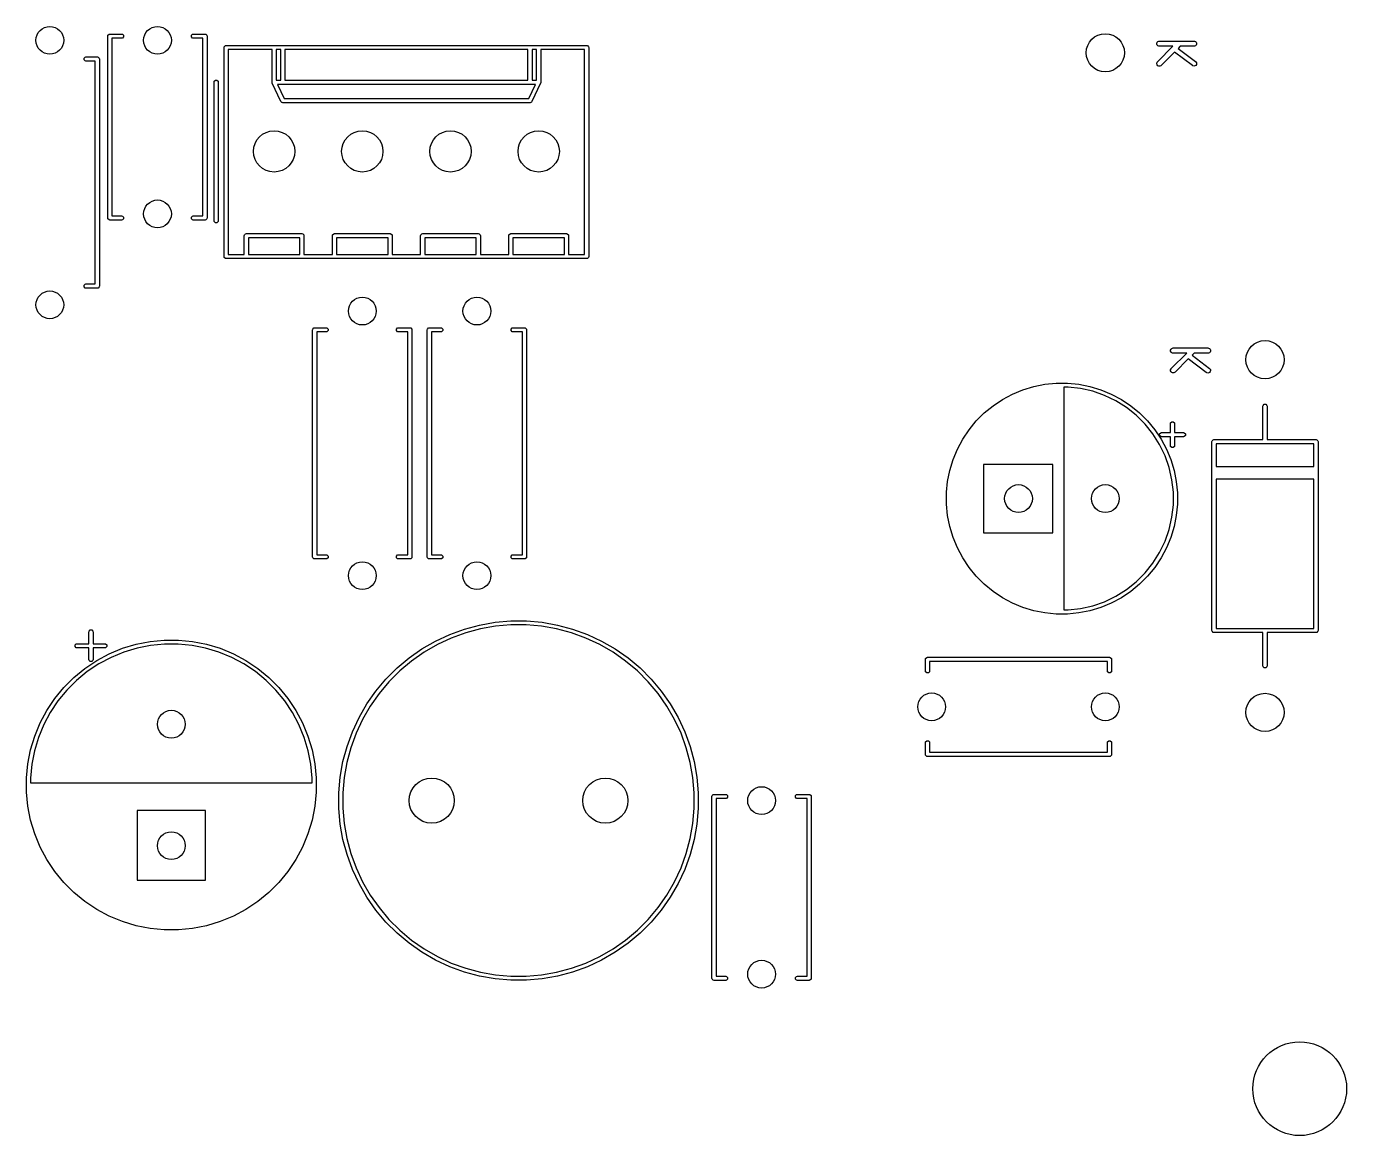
# Model space of a CAD drawing. Header units: millimetres. Extents: x 102 to 188.7, y -171.3 to -101.2.
# Drawn here: x 150.33 to 188.35, y -170.35 to -138.4 of the extents above; entities that cross this region are included whole.
import ezdxf

# ---------------------------------------------------------------- set-up
doc = ezdxf.new("R2010")
doc.units = ezdxf.units.MM
doc.layers.add('B.Silkscreen', color=254, linetype='CONTINUOUS', true_color=0xebdbb2)

msp = doc.modelspace()

# ---------------------------------------------------------------- linework, layer by layer
at = {"layer": 'B.Silkscreen', "linetype": 'CONTINUOUS'}
for p, q in [((152.67, -138.68), (152.674567, -138.657039)), ((152.67, -143.92), (152.67, -138.68)), ((152.674567, -138.657039), (152.707039, -138.624567)), ((152.707039, -138.624567), (152.73, -138.62)), ((152.73, -138.62), (153.067, -138.62)), ((153.067, -138.74), (152.79, -138.74)), ((152.79, -138.74), (152.79, -143.86)), ((153.067, -138.62), (153.089961, -138.624567)), ((153.089961, -138.735433), (153.067, -138.74)), ((153.089961, -138.624567), (153.122433, -138.657039)), ((153.122433, -138.702961), (153.089961, -138.735433)), ((153.122433, -138.657039), (153.122433, -138.702961)), ((155.077567, -138.657039), (155.110039, -138.624567)), ((155.077567, -138.702961), (155.077567, -138.657039)), ((155.110039, -138.735433), (155.077567, -138.702961)), ((155.110039, -138.624567), (155.133, -138.62)), ((155.133, -138.74), (155.110039, -138.735433)), ((155.133, -138.62), (155.47, -138.62)), ((155.41, -138.74), (155.133, -138.74)), ((155.41, -143.86), (155.41, -138.74)), ((155.47, -138.62), (155.492961, -138.624567)), ((155.492961, -138.624567), (155.525433, -138.657039)), ((155.525433, -138.657039), (155.53, -138.68)), ((155.53, -138.68), (155.53, -143.92)), ((156.02, -139.01), (156.024567, -138.987039)), ((156.02, -145.03), (156.02, -139.01)), ((156.024567, -138.987039), (156.057039, -138.954567)), ((156.057039, -138.954567), (156.08, -138.95)), ((156.08, -138.95), (166.46, -138.95)), ((157.4, -139.07), (156.14, -139.07)), ((156.14, -139.07), (156.14, -144.97)), ((157.4, -140.01), (157.4, -139.07)), ((157.52, -139.07), (157.52, -139.95)), ((157.65, -139.07), (157.52, -139.07)), ((157.65, -139.95), (157.65, -139.07)), ((157.77, -139.07), (157.77, -139.95)), ((164.77, -139.07), (157.77, -139.07)), ((164.77, -139.95), (164.77, -139.07)), ((164.89, -139.07), (164.89, -139.95)), ((165.02, -139.07), (164.89, -139.07)), ((165.02, -139.95), (165.02, -139.07)), ((165.14, -139.07), (165.14, -140.01)), ((166.4, -139.07), (165.14, -139.07)), ((166.4, -144.97), (166.4, -139.07)), ((166.46, -138.95), (166.482961, -138.954567)), ((166.482961, -138.954567), (166.515433, -138.987039)), ((166.515433, -138.987039), (166.52, -139.01)), ((166.52, -139.01), (166.52, -145.03)), ((182.88126, -138.883463), (182.892459, -138.856427)), ((182.88126, -138.912727), (182.88126, -138.883463)), ((182.892459, -138.939763), (182.88126, -138.912727)), ((182.892459, -138.856427), (182.913151, -138.835735)), ((182.913151, -138.960455), (182.892459, -138.939763)), ((182.901786, -139.41649), (183.345181, -138.973095)), ((182.913151, -138.835735), (182.940187, -138.824536)), ((182.940187, -138.971654), (182.913151, -138.960455)), ((182.940187, -138.824536), (182.954819, -138.823095)), ((182.954819, -138.973095), (182.940187, -138.971654)), ((182.954819, -138.823095), (183.954819, -138.823095)), ((183.345181, -138.973095), (182.954819, -138.973095)), ((183.390427, -139.13998), (183.007852, -139.522556)), ((183.909819, -139.529523), (183.390427, -139.13998)), ((183.557313, -138.973095), (183.49757, -139.032837)), ((183.49757, -139.032837), (183.999819, -139.409523)), ((183.954819, -138.973095), (183.557313, -138.973095)), ((183.954819, -138.823095), (183.969451, -138.824536)), ((183.969451, -138.971654), (183.954819, -138.973095)), ((183.969451, -138.824536), (183.996487, -138.835735)), ((183.996487, -138.960455), (183.969451, -138.971654)), ((183.996487, -138.835735), (184.017179, -138.856427)), ((184.017179, -138.939763), (183.996487, -138.960455)), ((184.017179, -138.856427), (184.028378, -138.883463)), ((184.028378, -138.912727), (184.017179, -138.939763)), ((184.028378, -138.883463), (184.028378, -138.912727)), ((151.984567, -139.317039), (152.017039, -139.284567)), ((151.984567, -139.362961), (151.984567, -139.317039)), ((152.017039, -139.395433), (151.984567, -139.362961)), ((152.017039, -139.284567), (152.04, -139.28)), ((152.04, -139.4), (152.017039, -139.395433)), ((152.04, -139.28), (152.37, -139.28)), ((152.31, -139.4), (152.04, -139.4)), ((152.31, -145.82), (152.31, -139.4)), ((152.37, -139.28), (152.392961, -139.284567)), ((152.392961, -139.284567), (152.425433, -139.317039)), ((152.425433, -139.317039), (152.43, -139.34)), ((152.43, -139.34), (152.43, -145.88)), ((182.88126, -139.454892), (182.892459, -139.427855)), ((182.88126, -139.484154), (182.88126, -139.454892)), ((182.892459, -139.511191), (182.88126, -139.484154)), ((182.892459, -139.427855), (182.901786, -139.41649)), ((182.913151, -139.531883), (182.892459, -139.511191)), ((182.940188, -139.543082), (182.913151, -139.531883)), ((182.96945, -139.543082), (182.940188, -139.543082)), ((182.996487, -139.531883), (182.96945, -139.543082)), ((183.007852, -139.522556), (182.996487, -139.531883)), ((183.922389, -139.53715), (183.909819, -139.529523)), ((183.950738, -139.544412), (183.922389, -139.53715)), ((183.979706, -139.540273), (183.950738, -139.544412)), ((184.004887, -139.525364), (183.979706, -139.540273)), ((183.999819, -139.409523), (184.01066, -139.419455)), ((184.022446, -139.501953), (184.004887, -139.525364)), ((184.01066, -139.419455), (184.02557, -139.444636)), ((184.029708, -139.473605), (184.022446, -139.501953)), ((184.02557, -139.444636), (184.029708, -139.473605)), ((155.73, -140), (155.734567, -139.977039)), ((155.73, -144), (155.73, -140)), ((155.734567, -139.977039), (155.767039, -139.944567)), ((155.767039, -139.944567), (155.812961, -139.944567)), ((155.812961, -139.944567), (155.845433, -139.977039)), ((155.845433, -139.977039), (155.85, -140)), ((155.85, -140), (155.85, -144)), ((157.400393, -140.011978), (157.4, -140.01)), ((157.400069, -140.012882), (157.400393, -140.011978)), ((157.402559, -140.022868), (157.400069, -140.012882)), ((157.404567, -140.032961), (157.402559, -140.022868)), ((157.405245, -140.033639), (157.404567, -140.032961)), ((157.405734, -140.035597), (157.405245, -140.033639)), ((157.655734, -140.565597), (157.405734, -140.035597)), ((157.52, -139.95), (157.65, -139.95)), ((157.554642, -140.07), (157.748038, -140.48)), ((164.985358, -140.07), (157.554642, -140.07)), ((157.77, -139.95), (164.77, -139.95)), ((164.791962, -140.48), (164.985358, -140.07)), ((165.134266, -140.035597), (164.884266, -140.565597)), ((164.89, -139.95), (165.02, -139.95)), ((165.134754, -140.033639), (165.134266, -140.035597)), ((165.135433, -140.032961), (165.134754, -140.033639)), ((165.13744, -140.022868), (165.135433, -140.032961)), ((165.139931, -140.012882), (165.13744, -140.022868)), ((165.14, -140.01), (165.139606, -140.011978)), ((165.139606, -140.011978), (165.139931, -140.012882)), ((157.66966, -140.584415), (157.655734, -140.565597)), ((157.679583, -140.587977), (157.66966, -140.584415)), ((157.687039, -140.595433), (157.679583, -140.587977)), ((157.71, -140.6), (157.687039, -140.595433)), ((164.83, -140.6), (157.71, -140.6)), ((157.748038, -140.48), (164.791962, -140.48)), ((164.852961, -140.595433), (164.83, -140.6)), ((164.860416, -140.587977), (164.852961, -140.595433)), ((164.87034, -140.584415), (164.860416, -140.587977)), ((164.884266, -140.565597), (164.87034, -140.584415)), ((152.674567, -143.942961), (152.67, -143.92)), ((152.707039, -143.975433), (152.674567, -143.942961)), ((152.73, -143.98), (152.707039, -143.975433)), ((153.067, -143.98), (152.73, -143.98)), ((152.79, -143.86), (153.067, -143.86)), ((153.067, -143.86), (153.089961, -143.864567)), ((153.089961, -143.975433), (153.067, -143.98)), ((153.089961, -143.864567), (153.122433, -143.897039)), ((153.122433, -143.942961), (153.089961, -143.975433)), ((153.122433, -143.897039), (153.122433, -143.942961)), ((155.077567, -143.897039), (155.110039, -143.864567)), ((155.077567, -143.942961), (155.077567, -143.897039)), ((155.110039, -143.975433), (155.077567, -143.942961)), ((155.110039, -143.864567), (155.133, -143.86)), ((155.133, -143.98), (155.110039, -143.975433)), ((155.133, -143.86), (155.41, -143.86)), ((155.47, -143.98), (155.133, -143.98)), ((155.492961, -143.975433), (155.47, -143.98)), ((155.525433, -143.942961), (155.492961, -143.975433)), ((155.53, -143.92), (155.525433, -143.942961)), ((155.734567, -144.022961), (155.73, -144)), ((155.767039, -144.055433), (155.734567, -144.022961)), ((155.812961, -144.055433), (155.767039, -144.055433)), ((155.845433, -144.022961), (155.812961, -144.055433)), ((155.85, -144), (155.845433, -144.022961)), ((156.6, -144.43), (156.604567, -144.407039)), ((156.6, -144.97), (156.6, -144.43)), ((156.604567, -144.407039), (156.637039, -144.374567)), ((156.637039, -144.374567), (156.66, -144.37)), ((156.66, -144.37), (158.26, -144.37)), ((156.72, -144.49), (156.72, -144.97)), ((158.2, -144.49), (156.72, -144.49)), ((158.2, -144.97), (158.2, -144.49)), ((158.26, -144.37), (158.282961, -144.374567)), ((158.282961, -144.374567), (158.315433, -144.407039)), ((158.315433, -144.407039), (158.32, -144.43)), ((158.32, -144.43), (158.32, -144.97)), ((159.14, -144.43), (159.144567, -144.407039)), ((159.14, -144.97), (159.14, -144.43)), ((159.144567, -144.407039), (159.177039, -144.374567)), ((159.177039, -144.374567), (159.2, -144.37)), ((159.2, -144.37), (160.8, -144.37)), ((159.26, -144.49), (159.26, -144.97)), ((160.74, -144.49), (159.26, -144.49)), ((160.74, -144.97), (160.74, -144.49)), ((160.8, -144.37), (160.822961, -144.374567)), ((160.822961, -144.374567), (160.855433, -144.407039)), ((160.855433, -144.407039), (160.86, -144.43)), ((160.86, -144.43), (160.86, -144.97)), ((161.68, -144.43), (161.684567, -144.407039)), ((161.68, -144.97), (161.68, -144.43)), ((161.684567, -144.407039), (161.717039, -144.374567)), ((161.717039, -144.374567), (161.74, -144.37)), ((161.74, -144.37), (163.34, -144.37)), ((161.8, -144.49), (161.8, -144.97)), ((163.28, -144.49), (161.8, -144.49)), ((163.28, -144.97), (163.28, -144.49)), ((163.34, -144.37), (163.362961, -144.374567)), ((163.362961, -144.374567), (163.395433, -144.407039)), ((163.395433, -144.407039), (163.4, -144.43)), ((163.4, -144.43), (163.4, -144.97)), ((164.22, -144.43), (164.224567, -144.407039)), ((164.22, -144.97), (164.22, -144.43)), ((164.224567, -144.407039), (164.257039, -144.374567)), ((164.257039, -144.374567), (164.28, -144.37)), ((164.28, -144.37), (165.88, -144.37)), ((164.34, -144.49), (164.34, -144.97)), ((165.82, -144.49), (164.34, -144.49)), ((165.82, -144.97), (165.82, -144.49)), ((165.88, -144.37), (165.902961, -144.374567)), ((165.902961, -144.374567), (165.935433, -144.407039)), ((165.935433, -144.407039), (165.94, -144.43)), ((165.94, -144.43), (165.94, -144.97)), ((156.024567, -145.052961), (156.02, -145.03)), ((156.057039, -145.085433), (156.024567, -145.052961)), ((156.08, -145.09), (156.057039, -145.085433)), ((166.46, -145.09), (156.08, -145.09)), ((156.14, -144.97), (156.6, -144.97)), ((156.72, -144.97), (158.2, -144.97)), ((158.32, -144.97), (159.14, -144.97)), ((159.26, -144.97), (160.74, -144.97)), ((160.86, -144.97), (161.68, -144.97)), ((161.8, -144.97), (163.28, -144.97)), ((163.4, -144.97), (164.22, -144.97)), ((164.34, -144.97), (165.82, -144.97)), ((165.94, -144.97), (166.4, -144.97)), ((166.482961, -145.085433), (166.46, -145.09)), ((166.515433, -145.052961), (166.482961, -145.085433)), ((166.52, -145.03), (166.515433, -145.052961)), ((151.984567, -145.857039), (152.017039, -145.824567)), ((151.984567, -145.902961), (151.984567, -145.857039)), ((152.017039, -145.935433), (151.984567, -145.902961)), ((152.017039, -145.824567), (152.04, -145.82)), ((152.04, -145.94), (152.017039, -145.935433)), ((152.04, -145.82), (152.31, -145.82)), ((152.37, -145.94), (152.04, -145.94)), ((152.392961, -145.935433), (152.37, -145.94)), ((152.425433, -145.902961), (152.392961, -145.935433)), ((152.43, -145.88), (152.425433, -145.902961)), ((158.57, -147.14), (158.574567, -147.117039)), ((158.57, -153.68), (158.57, -147.14)), ((158.574567, -147.117039), (158.607039, -147.084567)), ((158.607039, -147.084567), (158.63, -147.08)), ((158.63, -147.08), (158.96, -147.08)), ((158.96, -147.08), (158.982961, -147.084567)), ((158.982961, -147.084567), (159.015433, -147.117039)), ((159.015433, -147.117039), (159.015433, -147.162961)), ((160.984567, -147.117039), (161.017039, -147.084567)), ((160.984567, -147.162961), (160.984567, -147.117039)), ((161.017039, -147.084567), (161.04, -147.08)), ((161.04, -147.08), (161.37, -147.08)), ((161.37, -147.08), (161.392961, -147.084567)), ((161.392961, -147.084567), (161.425433, -147.117039)), ((161.425433, -147.117039), (161.43, -147.14)), ((161.43, -147.14), (161.43, -153.68)), ((161.87, -147.14), (161.874567, -147.117039)), ((161.87, -153.68), (161.87, -147.14)), ((161.874567, -147.117039), (161.907039, -147.084567)), ((161.907039, -147.084567), (161.93, -147.08)), ((161.93, -147.08), (162.26, -147.08)), ((162.26, -147.08), (162.282961, -147.084567)), ((162.282961, -147.084567), (162.315433, -147.117039)), ((162.315433, -147.117039), (162.315433, -147.162961)), ((164.284567, -147.117039), (164.317039, -147.084567)), ((164.284567, -147.162961), (164.284567, -147.117039)), ((164.317039, -147.084567), (164.34, -147.08)), ((164.34, -147.08), (164.67, -147.08)), ((164.67, -147.08), (164.692961, -147.084567)), ((164.692961, -147.084567), (164.725433, -147.117039)), ((164.725433, -147.117039), (164.73, -147.14)), ((164.73, -147.14), (164.73, -153.68)), ((158.96, -147.2), (158.69, -147.2)), ((158.69, -147.2), (158.69, -153.62)), ((158.982961, -147.195433), (158.96, -147.2)), ((159.015433, -147.162961), (158.982961, -147.195433)), ((161.017039, -147.195433), (160.984567, -147.162961)), ((161.04, -147.2), (161.017039, -147.195433)), ((161.31, -147.2), (161.04, -147.2)), ((161.31, -153.62), (161.31, -147.2)), ((162.26, -147.2), (161.99, -147.2)), ((161.99, -147.2), (161.99, -153.62)), ((162.282961, -147.195433), (162.26, -147.2)), ((162.315433, -147.162961), (162.282961, -147.195433)), ((164.317039, -147.195433), (164.284567, -147.162961)), ((164.34, -147.2), (164.317039, -147.195433)), ((164.61, -147.2), (164.34, -147.2)), ((164.61, -153.62), (164.61, -147.2)), ((183.28126, -147.723463), (183.292459, -147.696427)), ((183.28126, -147.752727), (183.28126, -147.723463)), ((183.292459, -147.779763), (183.28126, -147.752727)), ((183.292459, -147.696427), (183.313151, -147.675735)), ((183.313151, -147.800455), (183.292459, -147.779763)), ((183.301786, -148.25649), (183.745181, -147.813095)), ((183.313151, -147.675735), (183.340187, -147.664536)), ((183.340187, -147.811654), (183.313151, -147.800455)), ((183.340187, -147.664536), (183.354819, -147.663095)), ((183.354819, -147.813095), (183.340187, -147.811654)), ((183.354819, -147.663095), (184.354819, -147.663095)), ((183.745181, -147.813095), (183.354819, -147.813095)), ((183.957313, -147.813095), (183.89757, -147.872837)), ((183.89757, -147.872837), (184.399819, -148.249523)), ((184.354819, -147.813095), (183.957313, -147.813095)), ((184.354819, -147.663095), (184.369451, -147.664536)), ((184.369451, -147.811654), (184.354819, -147.813095)), ((184.369451, -147.664536), (184.396487, -147.675735)), ((184.396487, -147.800455), (184.369451, -147.811654)), ((184.396487, -147.675735), (184.417179, -147.696427)), ((184.417179, -147.779763), (184.396487, -147.800455)), ((184.417179, -147.696427), (184.428378, -147.723463)), ((184.428378, -147.752727), (184.417179, -147.779763)), ((184.428378, -147.723463), (184.428378, -147.752727)), ((183.28126, -148.294892), (183.292459, -148.267855)), ((183.28126, -148.324154), (183.28126, -148.294892)), ((183.292459, -148.267855), (183.301786, -148.25649)), ((183.790427, -147.97998), (183.407852, -148.362556)), ((184.309819, -148.369523), (183.790427, -147.97998)), ((184.399819, -148.249523), (184.41066, -148.259455)), ((184.41066, -148.259455), (184.42557, -148.284636)), ((184.42557, -148.284636), (184.429708, -148.313605)), ((179.661388, -148.706042), (179.986605, -148.674011)), ((179.986605, -148.674011), (180.313395, -148.674011)), ((180.313395, -148.674011), (180.638612, -148.706042)), ((183.292459, -148.351191), (183.28126, -148.324154)), ((183.313151, -148.371883), (183.292459, -148.351191)), ((183.340188, -148.383082), (183.313151, -148.371883)), ((183.36945, -148.383082), (183.340188, -148.383082)), ((183.396487, -148.371883), (183.36945, -148.383082)), ((183.407852, -148.362556), (183.396487, -148.371883)), ((184.322389, -148.37715), (184.309819, -148.369523)), ((184.350738, -148.384412), (184.322389, -148.37715)), ((184.379706, -148.380273), (184.350738, -148.384412)), ((184.404887, -148.365364), (184.379706, -148.380273)), ((184.422446, -148.341953), (184.404887, -148.365364)), ((184.429708, -148.313605), (184.422446, -148.341953)), ((178.438038, -149.143764), (178.726242, -148.989716)), ((178.726242, -148.989716), (179.028157, -148.864658)), ((179.028157, -148.864658), (179.340876, -148.769796)), ((179.340876, -148.769796), (179.661388, -148.706042)), ((180.33027, -148.79), (180.21, -148.79)), ((180.21, -148.79), (180.21, -155.21)), ((180.688542, -148.830367), (180.33027, -148.79)), ((180.638612, -148.706042), (180.959124, -148.769796)), ((181.040042, -148.910595), (180.688542, -148.830367)), ((180.959124, -148.769796), (181.271843, -148.864658)), ((181.380349, -149.029674), (181.040042, -148.910595)), ((181.271843, -148.864658), (181.573758, -148.989716)), ((181.705184, -149.186106), (181.380349, -149.029674)), ((181.573758, -148.989716), (181.861962, -149.143764)), ((177.913709, -149.532633), (178.166321, -149.325319)), ((178.166321, -149.325319), (178.438038, -149.143764)), ((182.010462, -149.377925), (181.705184, -149.186106)), ((181.861962, -149.143764), (182.133679, -149.325319)), ((182.292343, -149.602717), (182.010462, -149.377925)), ((182.133679, -149.325319), (182.386291, -149.532633)), ((185.94, -149.34), (185.944567, -149.317039)), ((185.94, -150.3), (185.94, -149.34)), ((185.944567, -149.317039), (185.977039, -149.284567)), ((185.977039, -149.284567), (186.022961, -149.284567)), ((186.022961, -149.284567), (186.055433, -149.317039)), ((186.055433, -149.317039), (186.06, -149.34)), ((186.06, -149.34), (186.06, -150.3)), ((177.475319, -150.016321), (177.682633, -149.763709)), ((177.682633, -149.763709), (177.913709, -149.532633)), ((182.547283, -149.857657), (182.292343, -149.602717)), ((182.386291, -149.532633), (182.617367, -149.763709)), ((182.617367, -149.763709), (182.824681, -150.016321)), ((183.279808, -149.823039), (183.31228, -149.790567)), ((183.31228, -149.790567), (183.358202, -149.790567)), ((183.358202, -149.790567), (183.390674, -149.823039)), ((177.293764, -150.288038), (177.475319, -150.016321)), ((182.772075, -150.139538), (182.547283, -149.857657)), ((182.963894, -150.444816), (182.772075, -150.139538)), ((182.824681, -150.016321), (183.006236, -150.288038)), ((182.964808, -150.138039), (182.99728, -150.105567)), ((182.964808, -150.183961), (182.964808, -150.138039)), ((182.99728, -150.216433), (182.964808, -150.183961)), ((182.99728, -150.105567), (183.020241, -150.101)), ((183.020241, -150.101), (183.275241, -150.101)), ((183.275241, -149.846), (183.279808, -149.823039)), ((183.275241, -150.101), (183.275241, -149.846)), ((183.390674, -149.823039), (183.395241, -149.846)), ((183.395241, -149.846), (183.395241, -150.101)), ((183.395241, -150.101), (183.650241, -150.101)), ((183.650241, -150.101), (183.673202, -150.105567)), ((183.673202, -150.105567), (183.705674, -150.138039)), ((183.705674, -150.183961), (183.673202, -150.216433)), ((183.705674, -150.138039), (183.705674, -150.183961)), ((177.014658, -150.878157), (177.139716, -150.576242)), ((177.139716, -150.576242), (177.293764, -150.288038)), ((183.120326, -150.769651), (182.963894, -150.444816)), ((183.020241, -150.221), (182.99728, -150.216433)), ((183.006236, -150.288038), (183.160284, -150.576242)), ((183.275241, -150.221), (183.020241, -150.221)), ((183.160284, -150.576242), (183.285342, -150.878157)), ((183.275241, -150.476), (183.275241, -150.221)), ((183.279808, -150.498961), (183.275241, -150.476)), ((183.31228, -150.531433), (183.279808, -150.498961)), ((183.358202, -150.531433), (183.31228, -150.531433)), ((183.390674, -150.498961), (183.358202, -150.531433)), ((183.395241, -150.476), (183.390674, -150.498961)), ((183.650241, -150.221), (183.395241, -150.221)), ((183.395241, -150.221), (183.395241, -150.476)), ((183.673202, -150.216433), (183.650241, -150.221)), ((184.47, -150.36), (184.474567, -150.337039)), ((184.47, -155.8), (184.47, -150.36)), ((184.474567, -150.337039), (184.507039, -150.304567)), ((184.507039, -150.304567), (184.53, -150.3)), ((184.53, -150.3), (185.94, -150.3)), ((184.59, -150.42), (184.59, -151.08)), ((187.41, -150.42), (184.59, -150.42)), ((186.06, -150.3), (187.47, -150.3)), ((187.41, -151.08), (187.41, -150.42)), ((187.47, -150.3), (187.492961, -150.304567)), ((187.492961, -150.304567), (187.525433, -150.337039)), ((187.525433, -150.337039), (187.53, -150.36)), ((187.53, -150.36), (187.53, -155.8)), ((176.919796, -151.190876), (177.014658, -150.878157)), ((183.239405, -151.109958), (183.120326, -150.769651)), ((183.285342, -150.878157), (183.380204, -151.190876)), ((176.856042, -151.511388), (176.919796, -151.190876)), ((177.89, -151.015433), (177.89, -152.984567)), ((177.927039, -151.015433), (177.89, -151.015433)), ((177.967039, -151.015433), (177.927039, -151.015433)), ((178.007039, -151.015433), (177.967039, -151.015433)), ((178.047039, -151.015433), (178.007039, -151.015433)), ((178.087039, -151.015433), (178.047039, -151.015433)), ((178.127039, -151.015433), (178.087039, -151.015433)), ((178.167039, -151.015433), (178.127039, -151.015433)), ((178.207039, -151.015433), (178.167039, -151.015433)), ((178.247039, -151.015433), (178.207039, -151.015433)), ((178.287039, -151.015433), (178.247039, -151.015433)), ((178.327039, -151.015433), (178.287039, -151.015433)), ((178.367039, -151.015433), (178.327039, -151.015433)), ((178.407039, -151.015433), (178.367039, -151.015433)), ((178.447039, -151.015433), (178.407039, -151.015433)), ((178.487039, -151.015433), (178.447039, -151.015433)), ((178.527039, -151.015433), (178.487039, -151.015433)), ((178.567039, -151.015433), (178.527039, -151.015433)), ((178.607039, -151.015433), (178.567039, -151.015433)), ((178.647039, -151.015433), (178.607039, -151.015433)), ((178.687039, -151.015433), (178.647039, -151.015433)), ((178.727039, -151.015433), (178.687039, -151.015433)), ((178.767039, -151.015433), (178.727039, -151.015433)), ((178.807039, -151.015433), (178.767039, -151.015433)), ((178.847039, -151.015433), (178.807039, -151.015433)), ((178.887039, -151.015433), (178.847039, -151.015433)), ((178.927039, -151.015433), (178.887039, -151.015433)), ((178.967039, -151.015433), (178.927039, -151.015433)), ((179.007039, -151.015433), (178.967039, -151.015433)), ((179.047039, -151.015433), (179.007039, -151.015433)), ((179.087039, -151.015433), (179.047039, -151.015433)), ((179.127039, -151.015433), (179.087039, -151.015433)), ((179.167039, -151.015433), (179.127039, -151.015433)), ((179.207039, -151.015433), (179.167039, -151.015433)), ((179.247039, -151.015433), (179.207039, -151.015433)), ((179.287039, -151.015433), (179.247039, -151.015433)), ((179.327039, -151.015433), (179.287039, -151.015433)), ((179.367039, -151.015433), (179.327039, -151.015433)), ((179.407039, -151.015433), (179.367039, -151.015433)), ((179.447039, -151.015433), (179.407039, -151.015433)), ((179.487039, -151.015433), (179.447039, -151.015433)), ((179.527039, -151.015433), (179.487039, -151.015433)), ((179.567039, -151.015433), (179.527039, -151.015433)), ((179.607039, -151.015433), (179.567039, -151.015433)), ((179.647039, -151.015433), (179.607039, -151.015433)), ((179.687039, -151.015433), (179.647039, -151.015433)), ((179.727039, -151.015433), (179.687039, -151.015433)), ((179.767039, -151.015433), (179.727039, -151.015433)), ((179.807039, -151.015433), (179.767039, -151.015433)), ((179.847039, -151.015433), (179.807039, -151.015433)), ((179.887039, -151.015433), (179.847039, -151.015433)), ((179.89, -151.015433), (179.887039, -151.015433)), ((179.89, -152.984567), (179.89, -151.015433)), ((183.319633, -151.461458), (183.239405, -151.109958)), ((183.380204, -151.190876), (183.443958, -151.511388)), ((184.59, -151.08), (187.41, -151.08)), ((176.825673, -151.81973), (176.856042, -151.511388)), ((183.36, -151.81973), (183.319633, -151.461458)), ((183.443958, -151.511388), (183.475989, -151.836605)), ((184.59, -151.44), (184.59, -155.74)), ((187.41, -151.44), (184.59, -151.44)), ((187.41, -155.74), (187.41, -151.44)), ((176.824011, -151.836605), (176.825673, -151.81973)), ((176.824011, -152.163395), (176.824011, -151.836605)), ((183.36, -152.18027), (183.36, -151.81973)), ((183.475989, -151.836605), (183.475989, -152.163395)), ((176.856042, -152.488612), (176.824011, -152.163395)), ((183.319633, -152.538542), (183.36, -152.18027)), ((183.475989, -152.163395), (183.443958, -152.488612)), ((176.919796, -152.809124), (176.856042, -152.488612)), ((177.014658, -153.121843), (176.919796, -152.809124)), ((183.239405, -152.890042), (183.319633, -152.538542)), ((183.380204, -152.809124), (183.285342, -153.121843)), ((183.443958, -152.488612), (183.380204, -152.809124)), ((177.139716, -153.423758), (177.014658, -153.121843)), ((177.89, -152.984567), (177.892961, -152.984567)), ((177.892961, -152.984567), (177.932961, -152.984567)), ((177.932961, -152.984567), (177.972961, -152.984567)), ((177.972961, -152.984567), (178.012961, -152.984567)), ((178.012961, -152.984567), (178.052961, -152.984567)), ((178.052961, -152.984567), (178.092961, -152.984567)), ((178.092961, -152.984567), (178.132961, -152.984567)), ((178.132961, -152.984567), (178.172961, -152.984567)), ((178.172961, -152.984567), (178.212961, -152.984567)), ((178.212961, -152.984567), (178.252961, -152.984567)), ((178.252961, -152.984567), (178.292961, -152.984567)), ((178.292961, -152.984567), (178.332961, -152.984567)), ((178.332961, -152.984567), (178.372961, -152.984567)), ((178.372961, -152.984567), (178.412961, -152.984567)), ((178.412961, -152.984567), (178.452961, -152.984567)), ((178.452961, -152.984567), (178.492961, -152.984567)), ((178.492961, -152.984567), (178.532961, -152.984567)), ((178.532961, -152.984567), (178.572961, -152.984567)), ((178.572961, -152.984567), (178.612961, -152.984567)), ((178.612961, -152.984567), (178.652961, -152.984567)), ((178.652961, -152.984567), (178.692961, -152.984567)), ((178.692961, -152.984567), (178.732961, -152.984567)), ((178.732961, -152.984567), (178.772961, -152.984567)), ((178.772961, -152.984567), (178.812961, -152.984567)), ((178.812961, -152.984567), (178.852961, -152.984567)), ((178.852961, -152.984567), (178.892961, -152.984567)), ((178.892961, -152.984567), (178.932961, -152.984567)), ((178.932961, -152.984567), (178.972961, -152.984567)), ((178.972961, -152.984567), (179.012961, -152.984567)), ((179.012961, -152.984567), (179.052961, -152.984567)), ((179.052961, -152.984567), (179.092961, -152.984567)), ((179.092961, -152.984567), (179.132961, -152.984567)), ((179.132961, -152.984567), (179.172961, -152.984567)), ((179.172961, -152.984567), (179.212961, -152.984567)), ((179.212961, -152.984567), (179.252961, -152.984567)), ((179.252961, -152.984567), (179.292961, -152.984567)), ((179.292961, -152.984567), (179.332961, -152.984567)), ((179.332961, -152.984567), (179.372961, -152.984567)), ((179.372961, -152.984567), (179.412961, -152.984567)), ((179.412961, -152.984567), (179.452961, -152.984567)), ((179.452961, -152.984567), (179.492961, -152.984567)), ((179.492961, -152.984567), (179.532961, -152.984567)), ((179.532961, -152.984567), (179.572961, -152.984567)), ((179.572961, -152.984567), (179.612961, -152.984567)), ((179.612961, -152.984567), (179.652961, -152.984567)), ((179.652961, -152.984567), (179.692961, -152.984567)), ((179.692961, -152.984567), (179.732961, -152.984567)), ((179.732961, -152.984567), (179.772961, -152.984567)), ((179.772961, -152.984567), (179.812961, -152.984567)), ((179.812961, -152.984567), (179.852961, -152.984567)), ((179.852961, -152.984567), (179.89, -152.984567)), ((182.963894, -153.555184), (183.120326, -153.230349)), ((183.120326, -153.230349), (183.239405, -152.890042)), ((183.285342, -153.121843), (183.160284, -153.423758)), ((158.69, -153.62), (158.96, -153.62)), ((158.96, -153.62), (158.982961, -153.624567)), ((161.017039, -153.624567), (161.04, -153.62)), ((161.04, -153.62), (161.31, -153.62)), ((161.99, -153.62), (162.26, -153.62)), ((162.26, -153.62), (162.282961, -153.624567)), ((164.317039, -153.624567), (164.34, -153.62)), ((164.34, -153.62), (164.61, -153.62)), ((177.293764, -153.711962), (177.139716, -153.423758)), ((182.772075, -153.860462), (182.963894, -153.555184)), ((183.160284, -153.423758), (183.006236, -153.711962)), ((158.574567, -153.702961), (158.57, -153.68)), ((158.607039, -153.735433), (158.574567, -153.702961)), ((158.63, -153.74), (158.607039, -153.735433)), ((158.96, -153.74), (158.63, -153.74)), ((158.982961, -153.735433), (158.96, -153.74)), ((158.982961, -153.624567), (159.015433, -153.657039)), ((159.015433, -153.702961), (158.982961, -153.735433)), ((159.015433, -153.657039), (159.015433, -153.702961)), ((160.984567, -153.657039), (161.017039, -153.624567)), ((160.984567, -153.702961), (160.984567, -153.657039)), ((161.017039, -153.735433), (160.984567, -153.702961)), ((161.04, -153.74), (161.017039, -153.735433)), ((161.37, -153.74), (161.04, -153.74)), ((161.392961, -153.735433), (161.37, -153.74)), ((161.425433, -153.702961), (161.392961, -153.735433)), ((161.43, -153.68), (161.425433, -153.702961)), ((161.874567, -153.702961), (161.87, -153.68)), ((161.907039, -153.735433), (161.874567, -153.702961)), ((161.93, -153.74), (161.907039, -153.735433)), ((162.26, -153.74), (161.93, -153.74)), ((162.282961, -153.735433), (162.26, -153.74)), ((162.282961, -153.624567), (162.315433, -153.657039)), ((162.315433, -153.702961), (162.282961, -153.735433)), ((162.315433, -153.657039), (162.315433, -153.702961)), ((164.284567, -153.657039), (164.317039, -153.624567)), ((164.284567, -153.702961), (164.284567, -153.657039)), ((164.317039, -153.735433), (164.284567, -153.702961)), ((164.34, -153.74), (164.317039, -153.735433)), ((164.67, -153.74), (164.34, -153.74)), ((164.692961, -153.735433), (164.67, -153.74)), ((164.725433, -153.702961), (164.692961, -153.735433)), ((164.73, -153.68), (164.725433, -153.702961)), ((177.475319, -153.983679), (177.293764, -153.711962)), ((177.682633, -154.236291), (177.475319, -153.983679)), ((182.547283, -154.142343), (182.772075, -153.860462)), ((182.824681, -153.983679), (182.617367, -154.236291)), ((183.006236, -153.711962), (182.824681, -153.983679)), ((177.913709, -154.467367), (177.682633, -154.236291)), ((182.292343, -154.397283), (182.547283, -154.142343)), ((182.617367, -154.236291), (182.386291, -154.467367)), ((178.166321, -154.674681), (177.913709, -154.467367)), ((178.438038, -154.856236), (178.166321, -154.674681)), ((181.705184, -154.813894), (182.010462, -154.622075)), ((182.133679, -154.674681), (181.861962, -154.856236)), ((182.010462, -154.622075), (182.292343, -154.397283)), ((182.386291, -154.467367), (182.133679, -154.674681)), ((178.726242, -155.010284), (178.438038, -154.856236)), ((179.028157, -155.135342), (178.726242, -155.010284)), ((179.340876, -155.230204), (179.028157, -155.135342)), ((180.688542, -155.169633), (181.040042, -155.089405)), ((181.271843, -155.135342), (180.959124, -155.230204)), ((181.040042, -155.089405), (181.380349, -154.970326)), ((181.573758, -155.010284), (181.271843, -155.135342)), ((181.380349, -154.970326), (181.705184, -154.813894)), ((181.861962, -154.856236), (181.573758, -155.010284)), ((179.661388, -155.293958), (179.340876, -155.230204)), ((179.986605, -155.325989), (179.661388, -155.293958)), ((180.313395, -155.325989), (179.986605, -155.325989)), ((180.21, -155.21), (180.33027, -155.21)), ((180.638612, -155.293958), (180.313395, -155.325989)), ((180.33027, -155.21), (180.688542, -155.169633)), ((180.959124, -155.230204), (180.638612, -155.293958)), ((152.125, -155.840302), (152.129567, -155.817341)), ((152.125, -156.180302), (152.125, -155.840302)), ((152.129567, -155.817341), (152.162039, -155.784869)), ((152.162039, -155.784869), (152.207961, -155.784869)), ((152.207961, -155.784869), (152.240433, -155.817341)), ((152.240433, -155.817341), (152.245, -155.840302)), ((152.245, -155.840302), (152.245, -156.180302)), ((162.5177, -155.914304), (162.942344, -155.759746)), ((162.976979, -155.869594), (162.561777, -156.020716)), ((162.942344, -155.759746), (163.378843, -155.642787)), ((163.403772, -155.755235), (162.976979, -155.869594)), ((163.378843, -155.642787), (163.823874, -155.564316)), ((163.838908, -155.678509), (163.403772, -155.755235)), ((163.823874, -155.564316), (164.274052, -155.52493)), ((164.279076, -155.64), (163.838908, -155.678509)), ((164.274052, -155.52493), (164.725948, -155.52493)), ((164.720924, -155.64), (164.279076, -155.64)), ((165.161092, -155.678509), (164.720924, -155.64)), ((164.725948, -155.52493), (165.176126, -155.564316)), ((165.596228, -155.755235), (165.161092, -155.678509)), ((165.176126, -155.564316), (165.621157, -155.642787)), ((166.023021, -155.869594), (165.596228, -155.755235)), ((165.621157, -155.642787), (166.057656, -155.759746)), ((166.438223, -156.020716), (166.023021, -155.869594)), ((166.057656, -155.759746), (166.4823, -155.914304)), ((184.474567, -155.822961), (184.47, -155.8)), ((184.507039, -155.855433), (184.474567, -155.822961)), ((184.53, -155.86), (184.507039, -155.855433)), ((185.94, -155.86), (184.53, -155.86)), ((184.59, -155.74), (187.41, -155.74)), ((185.94, -156.82), (185.94, -155.86)), ((187.47, -155.86), (186.06, -155.86)), ((186.06, -155.86), (186.06, -156.82)), ((187.492961, -155.855433), (187.47, -155.86)), ((187.525433, -155.822961), (187.492961, -155.855433)), ((187.53, -155.8), (187.525433, -155.822961)), ((151.729567, -156.217341), (151.762039, -156.184869)), ((151.729567, -156.263263), (151.729567, -156.217341)), ((151.762039, -156.295735), (151.729567, -156.263263)), ((151.762039, -156.184869), (151.785, -156.180302)), ((151.785, -156.180302), (152.125, -156.180302)), ((152.245, -156.180302), (152.585, -156.180302)), ((152.585, -156.180302), (152.607961, -156.184869)), ((152.607961, -156.184869), (152.640433, -156.217341)), ((152.640433, -156.263263), (152.607961, -156.295735)), ((152.640433, -156.217341), (152.640433, -156.263263)), ((153.0918, -156.314346), (153.484343, -156.195269)), ((153.484343, -156.195269), (153.886667, -156.115242)), ((153.903556, -156.2291), (153.512311, -156.306924)), ((153.886667, -156.115242), (154.294897, -156.075035)), ((154.300545, -156.19), (153.903556, -156.2291)), ((154.294897, -156.075035), (154.705103, -156.075035)), ((154.699455, -156.19), (154.300545, -156.19)), ((155.096444, -156.2291), (154.699455, -156.19)), ((154.705103, -156.075035), (155.113333, -156.115242)), ((155.487689, -156.306924), (155.096444, -156.2291)), ((155.113333, -156.115242), (155.515657, -156.195269)), ((155.515657, -156.195269), (155.9082, -156.314346)), ((161.716788, -156.331232), (162.108142, -156.105284)), ((162.161326, -156.207449), (161.778674, -156.428373)), ((162.108142, -156.105284), (162.5177, -155.914304)), ((162.561777, -156.020716), (162.161326, -156.207449)), ((166.838674, -156.207449), (166.438223, -156.020716)), ((166.4823, -155.914304), (166.891858, -156.105284)), ((167.221326, -156.428373), (166.838674, -156.207449)), ((166.891858, -156.105284), (167.283212, -156.331232)), ((151.785, -156.300302), (151.762039, -156.295735)), ((152.125, -156.300302), (151.785, -156.300302)), ((152.125, -156.640302), (152.125, -156.300302)), ((152.129567, -156.663263), (152.125, -156.640302)), ((152.245, -156.640302), (152.240433, -156.663263)), ((152.585, -156.300302), (152.245, -156.300302)), ((152.245, -156.300302), (152.245, -156.640302)), ((152.351051, -156.664694), (152.71282, -156.471325)), ((152.762033, -156.575378), (152.410226, -156.763422)), ((152.607961, -156.295735), (152.585, -156.300302)), ((152.71282, -156.471325), (153.0918, -156.314346)), ((153.130578, -156.422721), (152.762033, -156.575378)), ((153.512311, -156.306924), (153.130578, -156.422721)), ((155.869422, -156.422721), (155.487689, -156.306924)), ((156.237967, -156.575378), (155.869422, -156.422721)), ((155.9082, -156.314346), (156.28718, -156.471325)), ((156.589774, -156.763422), (156.237967, -156.575378)), ((156.28718, -156.471325), (156.648949, -156.664694)), ((161.000443, -156.880903), (161.346616, -156.59043)), ((161.346616, -156.59043), (161.716788, -156.331232)), ((161.778674, -156.428373), (161.416732, -156.681807)), ((167.583268, -156.681807), (167.221326, -156.428373)), ((167.283212, -156.331232), (167.653384, -156.59043)), ((167.653384, -156.59043), (167.999557, -156.880903)), ((176.22, -156.63), (176.224567, -156.607039)), ((176.22, -156.967), (176.22, -156.63)), ((176.224567, -156.607039), (176.257039, -156.574567)), ((176.257039, -156.574567), (176.28, -156.57)), ((176.28, -156.57), (181.52, -156.57)), ((181.52, -156.57), (181.542961, -156.574567)), ((181.542961, -156.574567), (181.575433, -156.607039)), ((181.575433, -156.607039), (181.58, -156.63)), ((181.58, -156.63), (181.58, -156.967)), ((151.692884, -157.152824), (152.009977, -156.892593)), ((152.078544, -156.985045), (151.770183, -157.238111)), ((152.009977, -156.892593), (152.351051, -156.664694)), ((152.410226, -156.763422), (152.078544, -156.985045)), ((152.162039, -156.695735), (152.129567, -156.663263)), ((152.207961, -156.695735), (152.162039, -156.695735)), ((152.240433, -156.663263), (152.207961, -156.695735)), ((156.921456, -156.985045), (156.589774, -156.763422)), ((156.648949, -156.664694), (156.990023, -156.892593)), ((157.229817, -157.238111), (156.921456, -156.985045)), ((156.990023, -156.892593), (157.307116, -157.152824)), ((160.680903, -157.200443), (161.000443, -156.880903)), ((161.078257, -156.965822), (160.765822, -157.278257)), ((161.416732, -156.681807), (161.078257, -156.965822)), ((167.921743, -156.965822), (167.583268, -156.681807)), ((168.234178, -157.278257), (167.921743, -156.965822)), ((167.999557, -156.880903), (168.319097, -157.200443)), ((176.224567, -156.989961), (176.22, -156.967)), ((176.257039, -157.022433), (176.224567, -156.989961)), ((176.302961, -157.022433), (176.257039, -157.022433)), ((176.335433, -156.989961), (176.302961, -157.022433)), ((176.34, -156.967), (176.335433, -156.989961)), ((181.46, -156.69), (176.34, -156.69)), ((176.34, -156.69), (176.34, -156.967)), ((181.46, -156.967), (181.46, -156.69)), ((181.464567, -156.989961), (181.46, -156.967)), ((181.497039, -157.022433), (181.464567, -156.989961)), ((181.542961, -157.022433), (181.497039, -157.022433)), ((181.575433, -156.989961), (181.542961, -157.022433)), ((181.58, -156.967), (181.575433, -156.989961)), ((185.944567, -156.842961), (185.94, -156.82)), ((185.977039, -156.875433), (185.944567, -156.842961)), ((186.022961, -156.875433), (185.977039, -156.875433)), ((186.055433, -156.842961), (186.022961, -156.875433)), ((186.06, -156.82), (186.055433, -156.842961)), ((151.402824, -157.442884), (151.692884, -157.152824)), ((151.770183, -157.238111), (151.488111, -157.520183)), ((157.511889, -157.520183), (157.229817, -157.238111)), ((157.307116, -157.152824), (157.597176, -157.442884)), ((160.39043, -157.546616), (160.680903, -157.200443)), ((160.765822, -157.278257), (160.481807, -157.616732)), ((168.518193, -157.616732), (168.234178, -157.278257)), ((168.319097, -157.200443), (168.60957, -157.546616)), ((150.914694, -158.101051), (151.142593, -157.759977)), ((151.142593, -157.759977), (151.402824, -157.442884)), ((151.488111, -157.520183), (151.235045, -157.828544)), ((157.764955, -157.828544), (157.511889, -157.520183)), ((157.597176, -157.442884), (157.857407, -157.759977)), ((157.857407, -157.759977), (158.085306, -158.101051)), ((160.131232, -157.916788), (160.39043, -157.546616)), ((160.481807, -157.616732), (160.228373, -157.978674)), ((168.771627, -157.978674), (168.518193, -157.616732)), ((168.60957, -157.546616), (168.868768, -157.916788)), ((150.721325, -158.46282), (150.914694, -158.101051)), ((151.013422, -158.160226), (150.825378, -158.512033)), ((151.235045, -157.828544), (151.013422, -158.160226)), ((157.986578, -158.160226), (157.764955, -157.828544)), ((158.174622, -158.512033), (157.986578, -158.160226)), ((158.085306, -158.101051), (158.278675, -158.46282)), ((159.905284, -158.308142), (160.131232, -157.916788)), ((160.228373, -157.978674), (160.007449, -158.361326)), ((168.992551, -158.361326), (168.771627, -157.978674)), ((168.868768, -157.916788), (169.094716, -158.308142)), ((150.564346, -158.8418), (150.721325, -158.46282)), ((150.825378, -158.512033), (150.672721, -158.880578)), ((158.327279, -158.880578), (158.174622, -158.512033)), ((158.278675, -158.46282), (158.435654, -158.8418)), ((159.714304, -158.7177), (159.905284, -158.308142)), ((160.007449, -158.361326), (159.820716, -158.761777)), ((169.179284, -158.761777), (168.992551, -158.361326)), ((169.094716, -158.308142), (169.285696, -158.7177)), ((150.445269, -159.234343), (150.564346, -158.8418)), ((150.672721, -158.880578), (150.556924, -159.262311)), ((158.443076, -159.262311), (158.327279, -158.880578)), ((158.435654, -158.8418), (158.554731, -159.234343)), ((159.559746, -159.142344), (159.714304, -158.7177)), ((159.820716, -158.761777), (159.669594, -159.176979)), ((169.330406, -159.176979), (169.179284, -158.761777)), ((169.285696, -158.7177), (169.440254, -159.142344)), ((150.365242, -159.636667), (150.445269, -159.234343)), ((150.556924, -159.262311), (150.4791, -159.653556)), ((158.5209, -159.653556), (158.443076, -159.262311)), ((158.554731, -159.234343), (158.634758, -159.636667)), ((159.442787, -159.578843), (159.559746, -159.142344)), ((159.669594, -159.176979), (159.555235, -159.603772)), ((169.444765, -159.603772), (169.330406, -159.176979)), ((169.440254, -159.142344), (169.557213, -159.578843)), ((176.22, -159.033), (176.224567, -159.010039)), ((176.22, -159.37), (176.22, -159.033)), ((176.224567, -159.010039), (176.257039, -158.977567)), ((176.257039, -158.977567), (176.302961, -158.977567)), ((176.302961, -158.977567), (176.335433, -159.010039)), ((176.335433, -159.010039), (176.34, -159.033)), ((176.34, -159.033), (176.34, -159.31)), ((176.34, -159.31), (181.46, -159.31)), ((181.46, -159.033), (181.464567, -159.010039)), ((181.46, -159.31), (181.46, -159.033)), ((181.464567, -159.010039), (181.497039, -158.977567)), ((181.497039, -158.977567), (181.542961, -158.977567)), ((181.542961, -158.977567), (181.575433, -159.010039)), ((181.575433, -159.010039), (181.58, -159.033)), ((181.58, -159.033), (181.58, -159.37)), ((150.325035, -160.044897), (150.365242, -159.636667)), ((150.4791, -159.653556), (150.44, -160.050545)), ((158.56, -160.050545), (158.5209, -159.653556)), ((158.634758, -159.636667), (158.674965, -160.044897)), ((159.364316, -160.023874), (159.442787, -159.578843)), ((159.555235, -159.603772), (159.478509, -160.038908)), ((169.521491, -160.038908), (169.444765, -159.603772)), ((169.557213, -159.578843), (169.635684, -160.023874)), ((176.224567, -159.392961), (176.22, -159.37)), ((176.257039, -159.425433), (176.224567, -159.392961)), ((176.28, -159.43), (176.257039, -159.425433)), ((181.52, -159.43), (176.28, -159.43)), ((181.542961, -159.425433), (181.52, -159.43)), ((181.575433, -159.392961), (181.542961, -159.425433)), ((181.58, -159.37), (181.575433, -159.392961)), ((150.325035, -160.050545), (150.325035, -160.044897)), ((150.325035, -160.455103), (150.325035, -160.050545)), ((150.44, -160.050545), (150.44, -160.19)), ((158.56, -160.19), (158.56, -160.050545)), ((158.674965, -160.044897), (158.674965, -160.455103)), ((159.32493, -160.474052), (159.364316, -160.023874)), ((159.478509, -160.038908), (159.44, -160.479076)), ((169.56, -160.479076), (169.521491, -160.038908)), ((169.635684, -160.023874), (169.67507, -160.474052)), ((150.365242, -160.863333), (150.325035, -160.455103)), ((150.44, -160.19), (158.56, -160.19)), ((158.674965, -160.455103), (158.634758, -160.863333)), ((159.32493, -160.479076), (159.32493, -160.474052)), ((159.32493, -160.925948), (159.32493, -160.479076)), ((159.44, -160.479076), (159.44, -160.920924)), ((169.56, -160.920924), (169.56, -160.479076)), ((169.67507, -160.474052), (169.67507, -160.925948)), ((170.07, -160.58), (170.074567, -160.557039)), ((170.07, -165.82), (170.07, -160.58)), ((170.074567, -160.557039), (170.107039, -160.524567)), ((170.107039, -160.524567), (170.13, -160.52)), ((170.13, -160.52), (170.467, -160.52)), ((170.467, -160.64), (170.19, -160.64)), ((170.19, -160.64), (170.19, -165.76)), ((170.467, -160.52), (170.489961, -160.524567)), ((170.489961, -160.635433), (170.467, -160.64)), ((170.489961, -160.524567), (170.522433, -160.557039)), ((170.522433, -160.602961), (170.489961, -160.635433)), ((170.522433, -160.557039), (170.522433, -160.602961)), ((172.477567, -160.557039), (172.510039, -160.524567)), ((172.477567, -160.602961), (172.477567, -160.557039)), ((172.510039, -160.635433), (172.477567, -160.602961)), ((172.510039, -160.524567), (172.533, -160.52)), ((172.533, -160.64), (172.510039, -160.635433)), ((172.533, -160.52), (172.87, -160.52)), ((172.81, -160.64), (172.533, -160.64)), ((172.81, -165.76), (172.81, -160.64)), ((172.87, -160.52), (172.892961, -160.524567)), ((172.892961, -160.524567), (172.925433, -160.557039)), ((172.925433, -160.557039), (172.93, -160.58)), ((172.93, -160.58), (172.93, -165.82)), ((150.445269, -161.265657), (150.365242, -160.863333)), ((153.515433, -160.99), (153.515433, -161.027039)), ((155.484567, -160.99), (153.515433, -160.99)), ((153.515433, -161.027039), (153.515433, -161.067039)), ((153.515433, -161.067039), (153.515433, -161.107039)), ((153.515433, -161.107039), (153.515433, -161.147039)), ((153.515433, -161.147039), (153.515433, -161.187039)), ((153.515433, -161.187039), (153.515433, -161.227039)), ((155.484567, -161.027039), (155.484567, -160.99)), ((155.484567, -161.067039), (155.484567, -161.027039)), ((155.484567, -161.107039), (155.484567, -161.067039)), ((155.484567, -161.147039), (155.484567, -161.107039)), ((155.484567, -161.187039), (155.484567, -161.147039)), ((155.484567, -161.227039), (155.484567, -161.187039)), ((158.634758, -160.863333), (158.554731, -161.265657)), ((159.364316, -161.376126), (159.32493, -160.925948)), ((159.44, -160.920924), (159.478509, -161.361092)), ((169.521491, -161.361092), (169.56, -160.920924)), ((169.67507, -160.925948), (169.635684, -161.376126)), ((150.564346, -161.6582), (150.445269, -161.265657)), ((153.515433, -161.227039), (153.515433, -161.267039)), ((153.515433, -161.267039), (153.515433, -161.307039)), ((153.515433, -161.307039), (153.515433, -161.347039)), ((153.515433, -161.347039), (153.515433, -161.387039)), ((153.515433, -161.387039), (153.515433, -161.427039)), ((153.515433, -161.427039), (153.515433, -161.467039)), ((153.515433, -161.467039), (153.515433, -161.507039)), ((153.515433, -161.507039), (153.515433, -161.547039)), ((153.515433, -161.547039), (153.515433, -161.587039)), ((153.515433, -161.587039), (153.515433, -161.627039)), ((155.484567, -161.267039), (155.484567, -161.227039)), ((155.484567, -161.307039), (155.484567, -161.267039)), ((155.484567, -161.347039), (155.484567, -161.307039)), ((155.484567, -161.387039), (155.484567, -161.347039)), ((155.484567, -161.427039), (155.484567, -161.387039)), ((155.484567, -161.467039), (155.484567, -161.427039)), ((155.484567, -161.507039), (155.484567, -161.467039)), ((155.484567, -161.547039), (155.484567, -161.507039)), ((155.484567, -161.587039), (155.484567, -161.547039)), ((155.484567, -161.627039), (155.484567, -161.587039)), ((158.554731, -161.265657), (158.435654, -161.6582)), ((159.442787, -161.821157), (159.364316, -161.376126)), ((159.478509, -161.361092), (159.555235, -161.796228)), ((169.444765, -161.796228), (169.521491, -161.361092)), ((169.635684, -161.376126), (169.557213, -161.821157)), ((150.721325, -162.03718), (150.564346, -161.6582)), ((153.515433, -161.627039), (153.515433, -161.667039)), ((153.515433, -161.667039), (153.515433, -161.707039)), ((153.515433, -161.707039), (153.515433, -161.747039)), ((153.515433, -161.747039), (153.515433, -161.787039)), ((153.515433, -161.787039), (153.515433, -161.827039)), ((153.515433, -161.827039), (153.515433, -161.867039)), ((153.515433, -161.867039), (153.515433, -161.907039)), ((153.515433, -161.907039), (153.515433, -161.947039)), ((153.515433, -161.947039), (153.515433, -161.987039)), ((155.484567, -161.667039), (155.484567, -161.627039)), ((155.484567, -161.707039), (155.484567, -161.667039)), ((155.484567, -161.747039), (155.484567, -161.707039)), ((155.484567, -161.787039), (155.484567, -161.747039)), ((155.484567, -161.827039), (155.484567, -161.787039)), ((155.484567, -161.867039), (155.484567, -161.827039)), ((155.484567, -161.907039), (155.484567, -161.867039)), ((155.484567, -161.947039), (155.484567, -161.907039)), ((155.484567, -161.987039), (155.484567, -161.947039)), ((158.435654, -161.6582), (158.278675, -162.03718)), ((159.559746, -162.257656), (159.442787, -161.821157)), ((159.555235, -161.796228), (159.669594, -162.223021)), ((169.330406, -162.223021), (169.444765, -161.796228)), ((169.557213, -161.821157), (169.440254, -162.257656)), ((150.914694, -162.398949), (150.721325, -162.03718)), ((153.515433, -161.987039), (153.515433, -162.027039)), ((153.515433, -162.027039), (153.515433, -162.067039)), ((153.515433, -162.067039), (153.515433, -162.107039)), ((153.515433, -162.107039), (153.515433, -162.147039)), ((153.515433, -162.147039), (153.515433, -162.187039)), ((153.515433, -162.187039), (153.515433, -162.227039)), ((153.515433, -162.227039), (153.515433, -162.267039)), ((153.515433, -162.267039), (153.515433, -162.307039)), ((153.515433, -162.307039), (153.515433, -162.347039)), ((153.515433, -162.347039), (153.515433, -162.387039)), ((155.484567, -162.027039), (155.484567, -161.987039)), ((155.484567, -162.067039), (155.484567, -162.027039)), ((155.484567, -162.107039), (155.484567, -162.067039)), ((155.484567, -162.147039), (155.484567, -162.107039)), ((155.484567, -162.187039), (155.484567, -162.147039)), ((155.484567, -162.227039), (155.484567, -162.187039)), ((155.484567, -162.267039), (155.484567, -162.227039)), ((155.484567, -162.307039), (155.484567, -162.267039)), ((155.484567, -162.347039), (155.484567, -162.307039)), ((155.484567, -162.387039), (155.484567, -162.347039)), ((158.278675, -162.03718), (158.085306, -162.398949)), ((159.714304, -162.6823), (159.559746, -162.257656)), ((159.669594, -162.223021), (159.820716, -162.638223)), ((169.179284, -162.638223), (169.330406, -162.223021)), ((169.440254, -162.257656), (169.285696, -162.6823)), ((151.142593, -162.740023), (150.914694, -162.398949)), ((151.402824, -163.057116), (151.142593, -162.740023)), ((153.515433, -162.387039), (153.515433, -162.427039)), ((153.515433, -162.427039), (153.515433, -162.467039)), ((153.515433, -162.467039), (153.515433, -162.507039)), ((153.515433, -162.507039), (153.515433, -162.547039)), ((153.515433, -162.547039), (153.515433, -162.587039)), ((153.515433, -162.587039), (153.515433, -162.627039)), ((153.515433, -162.627039), (153.515433, -162.667039)), ((153.515433, -162.667039), (153.515433, -162.707039)), ((153.515433, -162.707039), (153.515433, -162.747039)), ((155.484567, -162.427039), (155.484567, -162.387039)), ((155.484567, -162.467039), (155.484567, -162.427039)), ((155.484567, -162.507039), (155.484567, -162.467039)), ((155.484567, -162.547039), (155.484567, -162.507039)), ((155.484567, -162.587039), (155.484567, -162.547039)), ((155.484567, -162.627039), (155.484567, -162.587039)), ((155.484567, -162.667039), (155.484567, -162.627039)), ((155.484567, -162.707039), (155.484567, -162.667039)), ((155.484567, -162.747039), (155.484567, -162.707039)), ((157.857407, -162.740023), (157.597176, -163.057116)), ((158.085306, -162.398949), (157.857407, -162.740023)), ((159.905284, -163.091858), (159.714304, -162.6823)), ((159.820716, -162.638223), (160.007449, -163.038674)), ((168.992551, -163.038674), (169.179284, -162.638223)), ((169.285696, -162.6823), (169.094716, -163.091858)), ((151.692884, -163.347176), (151.402824, -163.057116)), ((153.515433, -162.747039), (153.515433, -162.787039)), ((153.515433, -162.787039), (153.515433, -162.827039)), ((153.515433, -162.827039), (153.515433, -162.867039)), ((153.515433, -162.867039), (153.515433, -162.907039)), ((153.515433, -162.907039), (153.515433, -162.947039)), ((153.515433, -162.947039), (153.515433, -162.987039)), ((153.515433, -162.987039), (153.515433, -162.99)), ((153.515433, -162.99), (155.484567, -162.99)), ((155.484567, -162.787039), (155.484567, -162.747039)), ((155.484567, -162.827039), (155.484567, -162.787039)), ((155.484567, -162.867039), (155.484567, -162.827039)), ((155.484567, -162.907039), (155.484567, -162.867039)), ((155.484567, -162.947039), (155.484567, -162.907039)), ((155.484567, -162.987039), (155.484567, -162.947039)), ((155.484567, -162.99), (155.484567, -162.987039)), ((157.597176, -163.057116), (157.307116, -163.347176)), ((160.131232, -163.483212), (159.905284, -163.091858)), ((160.007449, -163.038674), (160.228373, -163.421326)), ((168.771627, -163.421326), (168.992551, -163.038674)), ((169.094716, -163.091858), (168.868768, -163.483212)), ((152.009977, -163.607407), (151.692884, -163.347176)), ((157.307116, -163.347176), (156.990023, -163.607407)), ((160.39043, -163.853384), (160.131232, -163.483212)), ((160.228373, -163.421326), (160.481807, -163.783268)), ((168.518193, -163.783268), (168.771627, -163.421326)), ((168.868768, -163.483212), (168.60957, -163.853384)), ((152.351051, -163.835306), (152.009977, -163.607407)), ((152.71282, -164.028675), (152.351051, -163.835306)), ((156.648949, -163.835306), (156.28718, -164.028675)), ((156.990023, -163.607407), (156.648949, -163.835306)), ((160.680903, -164.199557), (160.39043, -163.853384)), ((160.481807, -163.783268), (160.765822, -164.121743)), ((168.234178, -164.121743), (168.518193, -163.783268)), ((168.60957, -163.853384), (168.319097, -164.199557)), ((153.0918, -164.185654), (152.71282, -164.028675)), ((153.484343, -164.304731), (153.0918, -164.185654)), ((155.9082, -164.185654), (155.515657, -164.304731)), ((156.28718, -164.028675), (155.9082, -164.185654)), ((161.000443, -164.519097), (160.680903, -164.199557)), ((160.765822, -164.121743), (161.078257, -164.434178)), ((167.921743, -164.434178), (168.234178, -164.121743)), ((168.319097, -164.199557), (167.999557, -164.519097)), ((153.886667, -164.384758), (153.484343, -164.304731)), ((154.294897, -164.424965), (153.886667, -164.384758)), ((154.705103, -164.424965), (154.294897, -164.424965)), ((155.113333, -164.384758), (154.705103, -164.424965)), ((155.515657, -164.304731), (155.113333, -164.384758)), ((161.346616, -164.80957), (161.000443, -164.519097)), ((161.078257, -164.434178), (161.416732, -164.718193)), ((167.583268, -164.718193), (167.921743, -164.434178)), ((167.999557, -164.519097), (167.653384, -164.80957)), ((161.716788, -165.068768), (161.346616, -164.80957)), ((161.416732, -164.718193), (161.778674, -164.971627)), ((161.778674, -164.971627), (162.161326, -165.192551)), ((166.838674, -165.192551), (167.221326, -164.971627)), ((167.221326, -164.971627), (167.583268, -164.718193)), ((167.653384, -164.80957), (167.283212, -165.068768)), ((162.108142, -165.294716), (161.716788, -165.068768)), ((162.5177, -165.485696), (162.108142, -165.294716)), ((162.161326, -165.192551), (162.561777, -165.379284)), ((162.561777, -165.379284), (162.976979, -165.530406)), ((166.023021, -165.530406), (166.438223, -165.379284)), ((166.438223, -165.379284), (166.838674, -165.192551)), ((166.891858, -165.294716), (166.4823, -165.485696)), ((167.283212, -165.068768), (166.891858, -165.294716)), ((162.942344, -165.640254), (162.5177, -165.485696)), ((163.378843, -165.757213), (162.942344, -165.640254)), ((162.976979, -165.530406), (163.403772, -165.644765)), ((163.823874, -165.835684), (163.378843, -165.757213)), ((163.403772, -165.644765), (163.838908, -165.721491)), ((163.838908, -165.721491), (164.279076, -165.76)), ((164.279076, -165.76), (164.720924, -165.76)), ((164.720924, -165.76), (165.161092, -165.721491)), ((165.161092, -165.721491), (165.596228, -165.644765)), ((165.621157, -165.757213), (165.176126, -165.835684)), ((165.596228, -165.644765), (166.023021, -165.530406)), ((166.057656, -165.640254), (165.621157, -165.757213)), ((166.4823, -165.485696), (166.057656, -165.640254)), ((170.19, -165.76), (170.467, -165.76)), ((170.467, -165.76), (170.489961, -165.764567)), ((170.489961, -165.764567), (170.522433, -165.797039)), ((172.477567, -165.797039), (172.510039, -165.764567)), ((172.510039, -165.764567), (172.533, -165.76)), ((172.533, -165.76), (172.81, -165.76)), ((164.274052, -165.87507), (163.823874, -165.835684)), ((164.725948, -165.87507), (164.274052, -165.87507)), ((165.176126, -165.835684), (164.725948, -165.87507)), ((170.074567, -165.842961), (170.07, -165.82)), ((170.107039, -165.875433), (170.074567, -165.842961)), ((170.13, -165.88), (170.107039, -165.875433)), ((170.467, -165.88), (170.13, -165.88)), ((170.489961, -165.875433), (170.467, -165.88)), ((170.522433, -165.842961), (170.489961, -165.875433)), ((170.522433, -165.797039), (170.522433, -165.842961)), ((172.477567, -165.842961), (172.477567, -165.797039)), ((172.510039, -165.875433), (172.477567, -165.842961)), ((172.533, -165.88), (172.510039, -165.875433)), ((172.87, -165.88), (172.533, -165.88)), ((172.892961, -165.875433), (172.87, -165.88)), ((172.925433, -165.842961), (172.892961, -165.875433)), ((172.93, -165.82), (172.925433, -165.842961))]:
    msp.add_line(p, q, dxfattribs=at)
at = {"layer": 'B.Silkscreen'}
for centre, radius in [((151, -138.8), 0.4), ((151, -138.8), 0.4), ((154.1, -138.8), 0.4), ((154.1, -138.8), 0.4), ((181.4, -139.16), 0.55), ((181.4, -139.16), 0.55), ((157.46, -142), 0.595), ((157.46, -142), 0.595), ((160, -142), 0.595), ((160, -142), 0.595), ((162.54, -142), 0.595), ((162.54, -142), 0.595), ((165.08, -142), 0.595), ((165.08, -142), 0.595), ((154.1, -143.8), 0.4), ((154.1, -143.8), 0.4), ((151, -146.42), 0.4), ((151, -146.42), 0.4), ((160, -146.6), 0.4), ((160, -146.6), 0.4), ((163.3, -146.6), 0.4), ((163.3, -146.6), 0.4), ((186, -148), 0.55), ((186, -148), 0.55), ((178.9, -152), 0.4), ((178.9, -152), 0.4), ((181.4, -152), 0.4), ((181.4, -152), 0.4), ((160, -154.22), 0.4), ((160, -154.22), 0.4), ((163.3, -154.22), 0.4), ((163.3, -154.22), 0.4), ((176.4, -158), 0.4), ((176.4, -158), 0.4), ((181.4, -158), 0.4), ((181.4, -158), 0.4), ((186, -158.16), 0.55), ((186, -158.16), 0.55), ((154.5, -158.5), 0.4), ((154.5, -158.5), 0.4), ((162, -160.7), 0.65), ((162, -160.7), 0.65), ((167, -160.7), 0.65), ((167, -160.7), 0.65), ((171.5, -160.7), 0.4), ((171.5, -160.7), 0.4), ((154.5, -162), 0.4), ((154.5, -162), 0.4), ((171.5, -165.7), 0.4), ((171.5, -165.7), 0.4), ((187, -169), 1.35), ((187, -169), 1.349999)]:
    msp.add_circle(centre, radius, dxfattribs=at)

doc.saveas('drawing.dxf')
